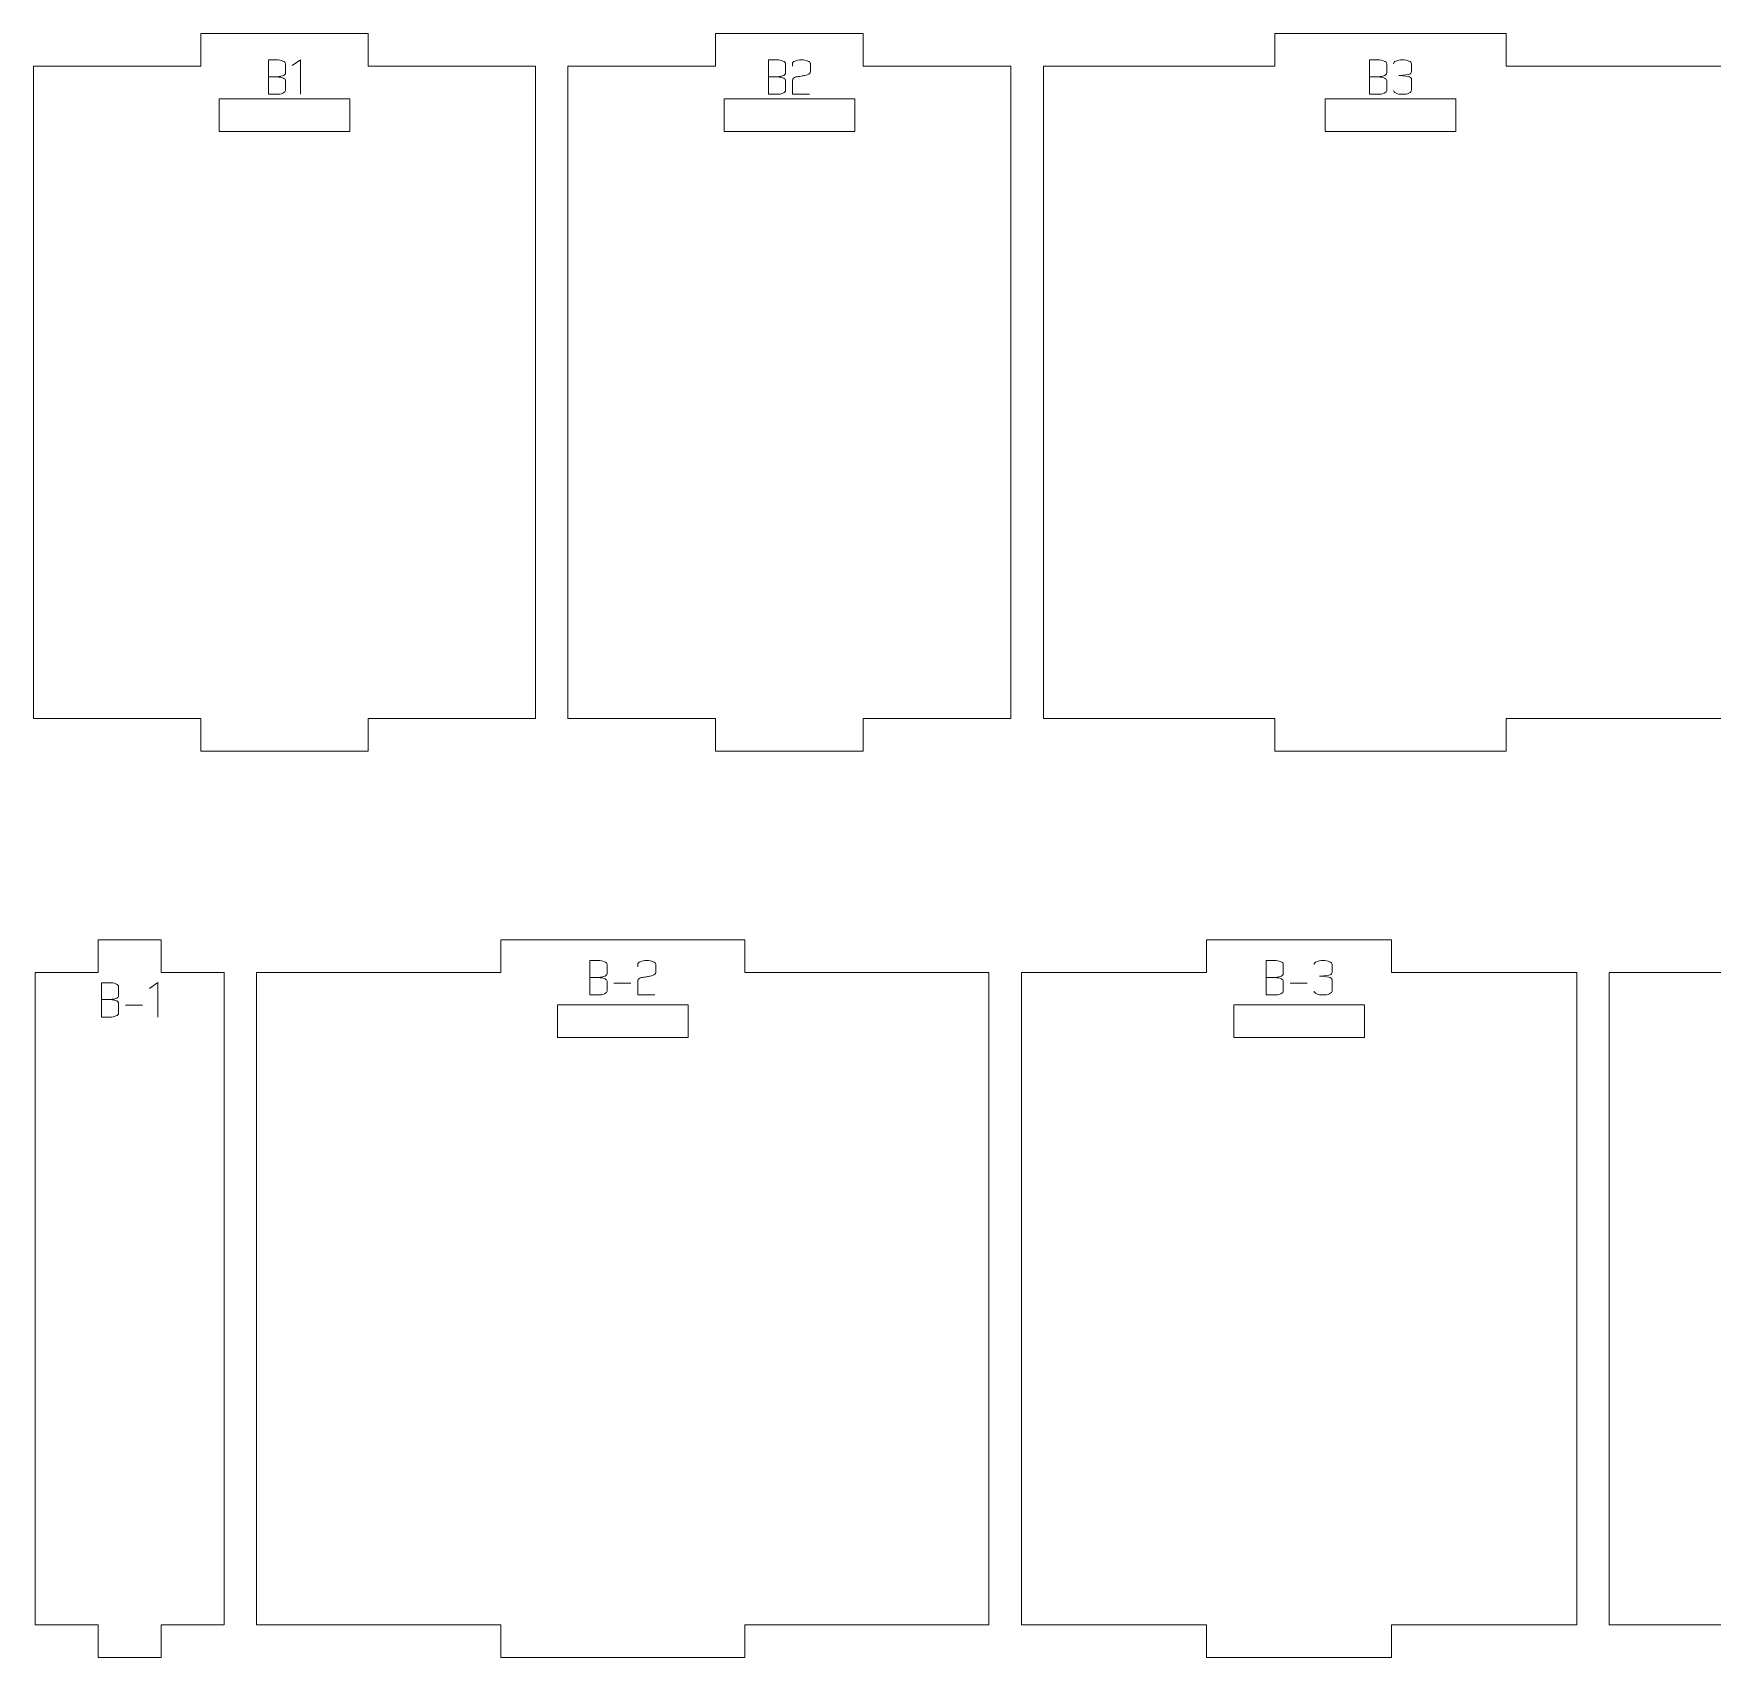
# Model space of a CAD drawing. Header units: centimetres. Extents: x -250 to 250, y -508 to 508.
# Drawn here: x -249.74 to -234.3, y 249.38 to 264.31 of the extents above; entities that cross this region are included whole.
import ezdxf

# ---------------------------------------------------------------- set-up
doc = ezdxf.new("R2010")
doc.units = ezdxf.units.CM
doc.header["$MEASUREMENT"] = 0
doc.layers.add('Capa 1', color=7, linetype='Continuous')

msp = doc.modelspace()

# ---------------------------------------------------------------- linework, layer by layer
at = {"layer": 'Capa 1', "color": 240, "lineweight": 9}
for points, knots in [([(-249.73687, 264.0115), (-249.73687, 264.0115), (-249.73687, 258.0115), (-249.73687, 258.0115), (-249.73687, 258.0115), (-248.19918, 258.0115), (-248.19918, 258.0115), (-248.19918, 258.0115), (-248.19918, 257.7115), (-248.19918, 257.7115), (-248.19918, 257.7115), (-246.66149, 257.7115), (-246.66149, 257.7115), (-246.66149, 257.7115), (-246.66149, 258.0115), (-246.66149, 258.0115), (-246.66149, 258.0115), (-245.12381, 258.0115), (-245.12381, 258.0115), (-245.12381, 258.0115), (-245.12381, 264.0115), (-245.12381, 264.0115), (-245.12381, 264.0115), (-246.66149, 264.0115), (-246.66149, 264.0115), (-246.66149, 264.0115), (-246.66149, 264.3115), (-246.66149, 264.3115), (-246.66149, 264.3115), (-248.19918, 264.3115), (-248.19918, 264.3115), (-248.19918, 264.3115), (-248.19918, 264.0115), (-248.19918, 264.0115), (-248.19918, 264.0115), (-249.73687, 264.0115), (-249.73687, 264.0115)], [0, 0, 0, 0, 0.08333333, 0.08333333, 0.08333333, 0.16666667, 0.16666667, 0.16666667, 0.25, 0.25, 0.25, 0.33333333, 0.33333333, 0.33333333, 0.41666667, 0.41666667, 0.41666667, 0.5, 0.5, 0.5, 0.58333333, 0.58333333, 0.58333333, 0.66666667, 0.66666667, 0.66666667, 0.75, 0.75, 0.75, 0.83333333, 0.83333333, 0.83333333, 0.91666667, 0.91666667, 0.91666667, 1, 1, 1, 1]), ([(-244.82381, 264.0115), (-244.82381, 264.0115), (-244.82381, 258.0115), (-244.82381, 258.0115), (-244.82381, 258.0115), (-243.46634, 258.0115), (-243.46634, 258.0115), (-243.46634, 258.0115), (-243.46634, 257.7115), (-243.46634, 257.7115), (-243.46634, 257.7115), (-242.10888, 257.7115), (-242.10888, 257.7115), (-242.10888, 257.7115), (-242.10888, 258.0115), (-242.10888, 258.0115), (-242.10888, 258.0115), (-240.75141, 258.0115), (-240.75141, 258.0115), (-240.75141, 258.0115), (-240.75141, 264.0115), (-240.75141, 264.0115), (-240.75141, 264.0115), (-242.10888, 264.0115), (-242.10888, 264.0115), (-242.10888, 264.0115), (-242.10888, 264.3115), (-242.10888, 264.3115), (-242.10888, 264.3115), (-243.46634, 264.3115), (-243.46634, 264.3115), (-243.46634, 264.3115), (-243.46634, 264.0115), (-243.46634, 264.0115), (-243.46634, 264.0115), (-244.82381, 264.0115), (-244.82381, 264.0115)], [0, 0, 0, 0, 0.08333333, 0.08333333, 0.08333333, 0.16666667, 0.16666667, 0.16666667, 0.25, 0.25, 0.25, 0.33333333, 0.33333333, 0.33333333, 0.41666667, 0.41666667, 0.41666667, 0.5, 0.5, 0.5, 0.58333333, 0.58333333, 0.58333333, 0.66666667, 0.66666667, 0.66666667, 0.75, 0.75, 0.75, 0.83333333, 0.83333333, 0.83333333, 0.91666667, 0.91666667, 0.91666667, 1, 1, 1, 1]), ([(-240.45141, 264.0115), (-240.45141, 264.0115), (-240.45141, 258.0115), (-240.45141, 258.0115), (-240.45141, 258.0115), (-238.32511, 258.0115), (-238.32511, 258.0115), (-238.32511, 258.0115), (-238.32511, 257.7115), (-238.32511, 257.7115), (-238.32511, 257.7115), (-236.1988, 257.7115), (-236.1988, 257.7115), (-236.1988, 257.7115), (-236.1988, 258.0115), (-236.1988, 258.0115), (-236.1988, 258.0115), (-234.07249, 258.0115), (-234.07249, 258.0115), (-234.07249, 258.0115), (-234.07249, 264.0115), (-234.07249, 264.0115), (-234.07249, 264.0115), (-236.1988, 264.0115), (-236.1988, 264.0115), (-236.1988, 264.0115), (-236.1988, 264.3115), (-236.1988, 264.3115), (-236.1988, 264.3115), (-238.32511, 264.3115), (-238.32511, 264.3115), (-238.32511, 264.3115), (-238.32511, 264.0115), (-238.32511, 264.0115), (-238.32511, 264.0115), (-240.45141, 264.0115), (-240.45141, 264.0115)], [0, 0, 0, 0, 0.08333333, 0.08333333, 0.08333333, 0.16666667, 0.16666667, 0.16666667, 0.25, 0.25, 0.25, 0.33333333, 0.33333333, 0.33333333, 0.41666667, 0.41666667, 0.41666667, 0.5, 0.5, 0.5, 0.58333333, 0.58333333, 0.58333333, 0.66666667, 0.66666667, 0.66666667, 0.75, 0.75, 0.75, 0.83333333, 0.83333333, 0.83333333, 0.91666667, 0.91666667, 0.91666667, 1, 1, 1, 1]), ([(-248.03034, 263.71114), (-248.03034, 263.71114), (-246.83034, 263.71114), (-246.83034, 263.71114), (-246.83034, 263.71114), (-246.83034, 263.41114), (-246.83034, 263.41114), (-246.83034, 263.41114), (-248.03034, 263.41114), (-248.03034, 263.41114), (-248.03034, 263.41114), (-248.03034, 263.71114), (-248.03034, 263.71114)], [0, 0, 0, 0, 0.25, 0.25, 0.25, 0.5, 0.5, 0.5, 0.75, 0.75, 0.75, 1, 1, 1, 1]), ([(-243.38761, 263.71114), (-243.38761, 263.71114), (-242.18761, 263.71114), (-242.18761, 263.71114), (-242.18761, 263.71114), (-242.18761, 263.41114), (-242.18761, 263.41114), (-242.18761, 263.41114), (-243.38761, 263.41114), (-243.38761, 263.41114), (-243.38761, 263.41114), (-243.38761, 263.71114), (-243.38761, 263.71114)], [0, 0, 0, 0, 0.25, 0.25, 0.25, 0.5, 0.5, 0.5, 0.75, 0.75, 0.75, 1, 1, 1, 1]), ([(-237.86195, 263.71114), (-237.86195, 263.71114), (-236.66195, 263.71114), (-236.66195, 263.71114), (-236.66195, 263.71114), (-236.66195, 263.41114), (-236.66195, 263.41114), (-236.66195, 263.41114), (-237.86195, 263.41114), (-237.86195, 263.41114), (-237.86195, 263.41114), (-237.86195, 263.71114), (-237.86195, 263.71114)], [0, 0, 0, 0, 0.25, 0.25, 0.25, 0.5, 0.5, 0.5, 0.75, 0.75, 0.75, 1, 1, 1, 1]), ([(-249.72203, 255.67801), (-249.72203, 255.67801), (-249.72203, 249.67801), (-249.72203, 249.67801), (-249.72203, 249.67801), (-249.14338, 249.67801), (-249.14338, 249.67801), (-249.14338, 249.67801), (-249.14338, 249.37801), (-249.14338, 249.37801), (-249.14338, 249.37801), (-248.56472, 249.37801), (-248.56472, 249.37801), (-248.56472, 249.37801), (-248.56472, 249.67801), (-248.56472, 249.67801), (-248.56472, 249.67801), (-247.98607, 249.67801), (-247.98607, 249.67801), (-247.98607, 249.67801), (-247.98607, 255.67801), (-247.98607, 255.67801), (-247.98607, 255.67801), (-248.56472, 255.67801), (-248.56472, 255.67801), (-248.56472, 255.67801), (-248.56472, 255.97801), (-248.56472, 255.97801), (-248.56472, 255.97801), (-249.14338, 255.97801), (-249.14338, 255.97801), (-249.14338, 255.97801), (-249.14338, 255.67801), (-249.14338, 255.67801), (-249.14338, 255.67801), (-249.72203, 255.67801), (-249.72203, 255.67801)], [0, 0, 0, 0, 0.08333333, 0.08333333, 0.08333333, 0.16666667, 0.16666667, 0.16666667, 0.25, 0.25, 0.25, 0.33333333, 0.33333333, 0.33333333, 0.41666667, 0.41666667, 0.41666667, 0.5, 0.5, 0.5, 0.58333333, 0.58333333, 0.58333333, 0.66666667, 0.66666667, 0.66666667, 0.75, 0.75, 0.75, 0.83333333, 0.83333333, 0.83333333, 0.91666667, 0.91666667, 0.91666667, 1, 1, 1, 1]), ([(-247.68607, 255.67801), (-247.68607, 255.67801), (-247.68607, 249.67801), (-247.68607, 249.67801), (-247.68607, 249.67801), (-245.44186, 249.67801), (-245.44186, 249.67801), (-245.44186, 249.67801), (-245.44186, 249.37801), (-245.44186, 249.37801), (-245.44186, 249.37801), (-243.19765, 249.37801), (-243.19765, 249.37801), (-243.19765, 249.37801), (-243.19765, 249.67801), (-243.19765, 249.67801), (-243.19765, 249.67801), (-240.95344, 249.67801), (-240.95344, 249.67801), (-240.95344, 249.67801), (-240.95344, 255.67801), (-240.95344, 255.67801), (-240.95344, 255.67801), (-243.19765, 255.67801), (-243.19765, 255.67801), (-243.19765, 255.67801), (-243.19765, 255.97801), (-243.19765, 255.97801), (-243.19765, 255.97801), (-245.44186, 255.97801), (-245.44186, 255.97801), (-245.44186, 255.97801), (-245.44186, 255.67801), (-245.44186, 255.67801), (-245.44186, 255.67801), (-247.68607, 255.67801), (-247.68607, 255.67801)], [0, 0, 0, 0, 0.08333333, 0.08333333, 0.08333333, 0.16666667, 0.16666667, 0.16666667, 0.25, 0.25, 0.25, 0.33333333, 0.33333333, 0.33333333, 0.41666667, 0.41666667, 0.41666667, 0.5, 0.5, 0.5, 0.58333333, 0.58333333, 0.58333333, 0.66666667, 0.66666667, 0.66666667, 0.75, 0.75, 0.75, 0.83333333, 0.83333333, 0.83333333, 0.91666667, 0.91666667, 0.91666667, 1, 1, 1, 1]), ([(-240.65344, 255.67801), (-240.65344, 255.67801), (-240.65344, 249.67801), (-240.65344, 249.67801), (-240.65344, 249.67801), (-238.95246, 249.67801), (-238.95246, 249.67801), (-238.95246, 249.67801), (-238.95246, 249.37801), (-238.95246, 249.37801), (-238.95246, 249.37801), (-237.25149, 249.37801), (-237.25149, 249.37801), (-237.25149, 249.37801), (-237.25149, 249.67801), (-237.25149, 249.67801), (-237.25149, 249.67801), (-235.55051, 249.67801), (-235.55051, 249.67801), (-235.55051, 249.67801), (-235.55051, 255.67801), (-235.55051, 255.67801), (-235.55051, 255.67801), (-237.25149, 255.67801), (-237.25149, 255.67801), (-237.25149, 255.67801), (-237.25149, 255.97801), (-237.25149, 255.97801), (-237.25149, 255.97801), (-238.95246, 255.97801), (-238.95246, 255.97801), (-238.95246, 255.97801), (-238.95246, 255.67801), (-238.95246, 255.67801), (-238.95246, 255.67801), (-240.65344, 255.67801), (-240.65344, 255.67801)], [0, 0, 0, 0, 0.08333333, 0.08333333, 0.08333333, 0.16666667, 0.16666667, 0.16666667, 0.25, 0.25, 0.25, 0.33333333, 0.33333333, 0.33333333, 0.41666667, 0.41666667, 0.41666667, 0.5, 0.5, 0.5, 0.58333333, 0.58333333, 0.58333333, 0.66666667, 0.66666667, 0.66666667, 0.75, 0.75, 0.75, 0.83333333, 0.83333333, 0.83333333, 0.91666667, 0.91666667, 0.91666667, 1, 1, 1, 1]), ([(-235.25051, 255.67801), (-235.25051, 255.67801), (-235.25051, 249.67801), (-235.25051, 249.67801), (-235.25051, 249.67801), (-232.96579, 249.67801), (-232.96579, 249.67801), (-232.96579, 249.67801), (-232.96579, 249.37801), (-232.96579, 249.37801), (-232.96579, 249.37801), (-230.68108, 249.37801), (-230.68108, 249.37801), (-230.68108, 249.37801), (-230.68108, 249.67801), (-230.68108, 249.67801), (-230.68108, 249.67801), (-228.39636, 249.67801), (-228.39636, 249.67801), (-228.39636, 249.67801), (-228.39636, 255.67801), (-228.39636, 255.67801), (-228.39636, 255.67801), (-230.68108, 255.67801), (-230.68108, 255.67801), (-230.68108, 255.67801), (-230.68108, 255.97801), (-230.68108, 255.97801), (-230.68108, 255.97801), (-232.96579, 255.97801), (-232.96579, 255.97801), (-232.96579, 255.97801), (-232.96579, 255.67801), (-232.96579, 255.67801), (-232.96579, 255.67801), (-235.25051, 255.67801), (-235.25051, 255.67801)], [0, 0, 0, 0, 0.08333333, 0.08333333, 0.08333333, 0.16666667, 0.16666667, 0.16666667, 0.25, 0.25, 0.25, 0.33333333, 0.33333333, 0.33333333, 0.41666667, 0.41666667, 0.41666667, 0.5, 0.5, 0.5, 0.58333333, 0.58333333, 0.58333333, 0.66666667, 0.66666667, 0.66666667, 0.75, 0.75, 0.75, 0.83333333, 0.83333333, 0.83333333, 0.91666667, 0.91666667, 0.91666667, 1, 1, 1, 1]), ([(-244.91975, 255.37814), (-244.91975, 255.37814), (-243.71975, 255.37814), (-243.71975, 255.37814), (-243.71975, 255.37814), (-243.71975, 255.07814), (-243.71975, 255.07814), (-243.71975, 255.07814), (-244.91975, 255.07814), (-244.91975, 255.07814), (-244.91975, 255.07814), (-244.91975, 255.37814), (-244.91975, 255.37814)], [0, 0, 0, 0, 0.25, 0.25, 0.25, 0.5, 0.5, 0.5, 0.75, 0.75, 0.75, 1, 1, 1, 1]), ([(-238.70197, 255.37814), (-238.70197, 255.37814), (-237.50197, 255.37814), (-237.50197, 255.37814), (-237.50197, 255.37814), (-237.50197, 255.07814), (-237.50197, 255.07814), (-237.50197, 255.07814), (-238.70197, 255.07814), (-238.70197, 255.07814), (-238.70197, 255.07814), (-238.70197, 255.37814), (-238.70197, 255.37814)], [0, 0, 0, 0, 0.25, 0.25, 0.25, 0.5, 0.5, 0.5, 0.75, 0.75, 0.75, 1, 1, 1, 1])]:
    msp.add_open_spline(points, degree=3, knots=knots, dxfattribs=at)
at = {"layer": 'Capa 1', "color": 114, "lineweight": 9}
for points, knots in [([(-247.57847, 264.06914), (-247.57847, 264.06914), (-247.57847, 263.7527), (-247.57847, 263.7527), (-247.57847, 263.7527), (-247.50372, 263.7527), (-247.50372, 263.7527), (-247.48079, 263.7527), (-247.46137, 263.75606), (-247.44547, 263.76279), (-247.42927, 263.76952), (-247.42117, 263.77792), (-247.42117, 263.78801), (-247.42117, 263.78801), (-247.42117, 263.88019), (-247.42117, 263.88019), (-247.42117, 263.88814), (-247.42682, 263.89517), (-247.43814, 263.90129), (-247.44914, 263.9074), (-247.471, 263.91168), (-247.50372, 263.91413), (-247.47161, 263.91627), (-247.44975, 263.9204), (-247.43814, 263.92651), (-247.42682, 263.93293), (-247.42117, 263.94012), (-247.42117, 263.94807), (-247.42117, 263.94807), (-247.42117, 264.03383), (-247.42117, 264.03383), (-247.42117, 264.04331), (-247.42927, 264.05156), (-247.44547, 264.05859), (-247.46168, 264.06562), (-247.48109, 264.06914), (-247.50372, 264.06914), (-247.50372, 264.06914), (-247.57847, 264.06914), (-247.57847, 264.06914)], [0, 0, 0, 0, 0.07692308, 0.07692308, 0.07692308, 0.15384615, 0.15384615, 0.15384615, 0.23076923, 0.23076923, 0.23076923, 0.30769231, 0.30769231, 0.30769231, 0.38461538, 0.38461538, 0.38461538, 0.46153846, 0.46153846, 0.46153846, 0.53846154, 0.53846154, 0.53846154, 0.61538462, 0.61538462, 0.61538462, 0.69230769, 0.69230769, 0.69230769, 0.76923077, 0.76923077, 0.76923077, 0.84615385, 0.84615385, 0.84615385, 0.92307692, 0.92307692, 0.92307692, 1, 1, 1, 1]), ([(-247.50372, 263.91413), (-247.50372, 263.91413), (-247.57847, 263.91413), (-247.57847, 263.91413), (-247.57847, 263.91413), (-247.57847, 264.06914), (-247.57847, 264.06914), (-247.57847, 264.06914), (-247.50372, 264.06914), (-247.50372, 264.06914), (-247.48109, 264.06914), (-247.46168, 264.06562), (-247.44547, 264.05859), (-247.42927, 264.05156), (-247.42117, 264.04331), (-247.42117, 264.03383), (-247.42117, 264.03383), (-247.42117, 263.94807), (-247.42117, 263.94807), (-247.42117, 263.94012), (-247.42682, 263.93293), (-247.43814, 263.92651), (-247.44975, 263.9204), (-247.47161, 263.91627), (-247.50372, 263.91413)], [0, 0, 0, 0, 0.125, 0.125, 0.125, 0.25, 0.25, 0.25, 0.375, 0.375, 0.375, 0.5, 0.5, 0.5, 0.625, 0.625, 0.625, 0.75, 0.75, 0.75, 0.875, 0.875, 0.875, 1, 1, 1, 1]), ([(-247.28221, 264.0696), (-247.28221, 264.0696), (-247.35834, 264.01686), (-247.35834, 264.01686), (-247.35834, 264.01686), (-247.28221, 264.0696), (-247.28221, 264.0696), (-247.28221, 264.0696), (-247.28221, 263.7527), (-247.28221, 263.7527), (-247.28221, 263.7527), (-247.28221, 264.0696), (-247.28221, 264.0696)], [0, 0, 0, 0, 0.25, 0.25, 0.25, 0.5, 0.5, 0.5, 0.75, 0.75, 0.75, 1, 1, 1, 1]), ([(-242.98023, 264.06914), (-242.98023, 264.06914), (-242.98023, 263.7527), (-242.98023, 263.7527), (-242.98023, 263.7527), (-242.90548, 263.7527), (-242.90548, 263.7527), (-242.88255, 263.7527), (-242.86313, 263.75606), (-242.84723, 263.76279), (-242.83103, 263.76952), (-242.82293, 263.77792), (-242.82293, 263.78801), (-242.82293, 263.78801), (-242.82293, 263.88019), (-242.82293, 263.88019), (-242.82293, 263.88814), (-242.82858, 263.89517), (-242.8399, 263.90129), (-242.8509, 263.9074), (-242.87276, 263.91168), (-242.90548, 263.91413), (-242.87337, 263.91627), (-242.85151, 263.9204), (-242.8399, 263.92651), (-242.82858, 263.93293), (-242.82293, 263.94012), (-242.82293, 263.94807), (-242.82293, 263.94807), (-242.82293, 264.03383), (-242.82293, 264.03383), (-242.82293, 264.04331), (-242.83103, 264.05156), (-242.84723, 264.05859), (-242.86344, 264.06562), (-242.88285, 264.06914), (-242.90548, 264.06914), (-242.90548, 264.06914), (-242.98023, 264.06914), (-242.98023, 264.06914)], [0, 0, 0, 0, 0.07692308, 0.07692308, 0.07692308, 0.15384615, 0.15384615, 0.15384615, 0.23076923, 0.23076923, 0.23076923, 0.30769231, 0.30769231, 0.30769231, 0.38461538, 0.38461538, 0.38461538, 0.46153846, 0.46153846, 0.46153846, 0.53846154, 0.53846154, 0.53846154, 0.61538462, 0.61538462, 0.61538462, 0.69230769, 0.69230769, 0.69230769, 0.76923077, 0.76923077, 0.76923077, 0.84615385, 0.84615385, 0.84615385, 0.92307692, 0.92307692, 0.92307692, 1, 1, 1, 1]), ([(-242.90548, 263.91413), (-242.90548, 263.91413), (-242.98023, 263.91413), (-242.98023, 263.91413), (-242.98023, 263.91413), (-242.98023, 264.06914), (-242.98023, 264.06914), (-242.98023, 264.06914), (-242.90548, 264.06914), (-242.90548, 264.06914), (-242.88285, 264.06914), (-242.86344, 264.06562), (-242.84723, 264.05859), (-242.83103, 264.05156), (-242.82293, 264.04331), (-242.82293, 264.03383), (-242.82293, 264.03383), (-242.82293, 263.94807), (-242.82293, 263.94807), (-242.82293, 263.94012), (-242.82858, 263.93293), (-242.8399, 263.92651), (-242.85151, 263.9204), (-242.87337, 263.91627), (-242.90548, 263.91413)], [0, 0, 0, 0, 0.125, 0.125, 0.125, 0.25, 0.25, 0.25, 0.375, 0.375, 0.375, 0.5, 0.5, 0.5, 0.625, 0.625, 0.625, 0.75, 0.75, 0.75, 0.875, 0.875, 0.875, 1, 1, 1, 1]), ([(-242.76056, 263.7527), (-242.76056, 263.7527), (-242.76056, 263.88524), (-242.76056, 263.88524), (-242.75964, 263.89716), (-242.74879, 263.90633), (-242.728, 263.91275), (-242.71944, 263.91337), (-242.71126, 263.91436), (-242.70346, 263.91574), (-242.69567, 263.91711), (-242.68779, 263.91856), (-242.67984, 263.92009), (-242.66517, 263.92254), (-242.65393, 263.92453), (-242.64614, 263.92605), (-242.63834, 263.92758), (-242.63077, 263.92957), (-242.62343, 263.93202), (-242.60448, 263.93905), (-242.595, 263.94807), (-242.595, 263.95907), (-242.595, 263.95907), (-242.595, 264.03383), (-242.595, 264.03383), (-242.595, 264.04361), (-242.60287, 264.05194), (-242.61862, 264.05882), (-242.63436, 264.0657), (-242.65401, 264.06914), (-242.67755, 264.06914), (-242.70109, 264.06914), (-242.72074, 264.0657), (-242.73648, 264.05882), (-242.75223, 264.05194), (-242.7601, 264.04361), (-242.7601, 264.03383), (-242.7601, 264.03383), (-242.7601, 264.01136), (-242.7601, 264.01136), (-242.7601, 264.01136), (-242.7601, 264.03383), (-242.7601, 264.03383), (-242.7601, 264.04361), (-242.75223, 264.05194), (-242.73648, 264.05882), (-242.72074, 264.0657), (-242.70109, 264.06914), (-242.67755, 264.06914), (-242.65401, 264.06914), (-242.63436, 264.0657), (-242.61862, 264.05882), (-242.60287, 264.05194), (-242.595, 264.04361), (-242.595, 264.03383), (-242.595, 264.03383), (-242.595, 263.95907), (-242.595, 263.95907), (-242.595, 263.94807), (-242.60448, 263.93905), (-242.62343, 263.93202), (-242.63077, 263.92957), (-242.63834, 263.92758), (-242.64614, 263.92605), (-242.65393, 263.92453), (-242.66517, 263.92254), (-242.67984, 263.92009), (-242.68779, 263.91856), (-242.69567, 263.91711), (-242.70346, 263.91574), (-242.71126, 263.91436), (-242.71944, 263.91337), (-242.728, 263.91275), (-242.74879, 263.90633), (-242.75964, 263.89716), (-242.76056, 263.88524), (-242.76056, 263.88524), (-242.76056, 263.7527), (-242.76056, 263.7527), (-242.76056, 263.7527), (-242.60371, 263.7527), (-242.60371, 263.7527), (-242.60371, 263.7527), (-242.76056, 263.7527), (-242.76056, 263.7527)], [0, 0, 0, 0, 0.03571429, 0.03571429, 0.03571429, 0.07142857, 0.07142857, 0.07142857, 0.10714286, 0.10714286, 0.10714286, 0.14285714, 0.14285714, 0.14285714, 0.17857143, 0.17857143, 0.17857143, 0.21428571, 0.21428571, 0.21428571, 0.25, 0.25, 0.25, 0.28571429, 0.28571429, 0.28571429, 0.32142857, 0.32142857, 0.32142857, 0.35714286, 0.35714286, 0.35714286, 0.39285714, 0.39285714, 0.39285714, 0.42857143, 0.42857143, 0.42857143, 0.46428571, 0.46428571, 0.46428571, 0.5, 0.5, 0.5, 0.53571429, 0.53571429, 0.53571429, 0.57142857, 0.57142857, 0.57142857, 0.60714286, 0.60714286, 0.60714286, 0.64285714, 0.64285714, 0.64285714, 0.67857143, 0.67857143, 0.67857143, 0.71428571, 0.71428571, 0.71428571, 0.75, 0.75, 0.75, 0.78571429, 0.78571429, 0.78571429, 0.82142857, 0.82142857, 0.82142857, 0.85714286, 0.85714286, 0.85714286, 0.89285714, 0.89285714, 0.89285714, 0.92857143, 0.92857143, 0.92857143, 0.96428571, 0.96428571, 0.96428571, 1, 1, 1, 1]), ([(-237.45457, 264.06914), (-237.45457, 264.06914), (-237.45457, 263.7527), (-237.45457, 263.7527), (-237.45457, 263.7527), (-237.37982, 263.7527), (-237.37982, 263.7527), (-237.35689, 263.7527), (-237.33747, 263.75606), (-237.32157, 263.76279), (-237.30537, 263.76952), (-237.29727, 263.77792), (-237.29727, 263.78801), (-237.29727, 263.78801), (-237.29727, 263.88019), (-237.29727, 263.88019), (-237.29727, 263.88814), (-237.30292, 263.89517), (-237.31424, 263.90129), (-237.32524, 263.9074), (-237.3471, 263.91168), (-237.37982, 263.91413), (-237.34771, 263.91627), (-237.32585, 263.9204), (-237.31424, 263.92651), (-237.30292, 263.93293), (-237.29727, 263.94012), (-237.29727, 263.94807), (-237.29727, 263.94807), (-237.29727, 264.03383), (-237.29727, 264.03383), (-237.29727, 264.04331), (-237.30537, 264.05156), (-237.32157, 264.05859), (-237.33778, 264.06562), (-237.35719, 264.06914), (-237.37982, 264.06914), (-237.37982, 264.06914), (-237.45457, 264.06914), (-237.45457, 264.06914)], [0, 0, 0, 0, 0.07692308, 0.07692308, 0.07692308, 0.15384615, 0.15384615, 0.15384615, 0.23076923, 0.23076923, 0.23076923, 0.30769231, 0.30769231, 0.30769231, 0.38461538, 0.38461538, 0.38461538, 0.46153846, 0.46153846, 0.46153846, 0.53846154, 0.53846154, 0.53846154, 0.61538462, 0.61538462, 0.61538462, 0.69230769, 0.69230769, 0.69230769, 0.76923077, 0.76923077, 0.76923077, 0.84615385, 0.84615385, 0.84615385, 0.92307692, 0.92307692, 0.92307692, 1, 1, 1, 1]), ([(-237.37982, 263.91413), (-237.37982, 263.91413), (-237.45457, 263.91413), (-237.45457, 263.91413), (-237.45457, 263.91413), (-237.45457, 264.06914), (-237.45457, 264.06914), (-237.45457, 264.06914), (-237.37982, 264.06914), (-237.37982, 264.06914), (-237.35719, 264.06914), (-237.33778, 264.06562), (-237.32157, 264.05859), (-237.30537, 264.05156), (-237.29727, 264.04331), (-237.29727, 264.03383), (-237.29727, 264.03383), (-237.29727, 263.94807), (-237.29727, 263.94807), (-237.29727, 263.94012), (-237.30292, 263.93293), (-237.31424, 263.92651), (-237.32585, 263.9204), (-237.34771, 263.91627), (-237.37982, 263.91413)], [0, 0, 0, 0, 0.125, 0.125, 0.125, 0.25, 0.25, 0.25, 0.375, 0.375, 0.375, 0.5, 0.5, 0.5, 0.625, 0.625, 0.625, 0.75, 0.75, 0.75, 0.875, 0.875, 0.875, 1, 1, 1, 1]), ([(-237.15189, 263.7527), (-237.17543, 263.7527), (-237.19508, 263.75614), (-237.21082, 263.76302), (-237.22657, 263.7699), (-237.23444, 263.77823), (-237.23444, 263.78801), (-237.23444, 263.77823), (-237.22657, 263.7699), (-237.21082, 263.76302), (-237.19508, 263.75614), (-237.17543, 263.7527), (-237.15189, 263.7527), (-237.12835, 263.7527), (-237.1087, 263.75614), (-237.09296, 263.76302), (-237.07721, 263.7699), (-237.06934, 263.77823), (-237.06934, 263.78801), (-237.06934, 263.78801), (-237.06934, 263.8912), (-237.06934, 263.8912), (-237.06934, 263.89946), (-237.075, 263.90664), (-237.08631, 263.91275), (-237.09762, 263.91887), (-237.13079, 263.923), (-237.18583, 263.92514), (-237.1311, 263.9285), (-237.09823, 263.93248), (-237.08723, 263.93706), (-237.07622, 263.94165), (-237.07026, 263.94914), (-237.06934, 263.95953), (-237.06934, 263.95953), (-237.06934, 264.03383), (-237.06934, 264.03383), (-237.06934, 264.04361), (-237.07721, 264.05194), (-237.09296, 264.05882), (-237.1087, 264.0657), (-237.12835, 264.06914), (-237.15189, 264.06914), (-237.17543, 264.06914), (-237.19508, 264.0657), (-237.21082, 264.05882), (-237.22657, 264.05194), (-237.23444, 264.04361), (-237.23444, 264.03383), (-237.23444, 264.04361), (-237.22657, 264.05194), (-237.21082, 264.05882), (-237.19508, 264.0657), (-237.17543, 264.06914), (-237.15189, 264.06914), (-237.12835, 264.06914), (-237.1087, 264.0657), (-237.09296, 264.05882), (-237.07721, 264.05194), (-237.06934, 264.04361), (-237.06934, 264.03383), (-237.06934, 264.03383), (-237.06934, 263.95953), (-237.06934, 263.95953), (-237.07026, 263.94914), (-237.07622, 263.94165), (-237.08723, 263.93706), (-237.09823, 263.93248), (-237.1311, 263.9285), (-237.18583, 263.92514), (-237.13079, 263.923), (-237.09762, 263.91887), (-237.08631, 263.91275), (-237.075, 263.90664), (-237.06934, 263.89946), (-237.06934, 263.8912), (-237.06934, 263.8912), (-237.06934, 263.78801), (-237.06934, 263.78801), (-237.06934, 263.77823), (-237.07721, 263.7699), (-237.09296, 263.76302), (-237.1087, 263.75614), (-237.12835, 263.7527), (-237.15189, 263.7527)], [0, 0, 0, 0, 0.03571429, 0.03571429, 0.03571429, 0.07142857, 0.07142857, 0.07142857, 0.10714286, 0.10714286, 0.10714286, 0.14285714, 0.14285714, 0.14285714, 0.17857143, 0.17857143, 0.17857143, 0.21428571, 0.21428571, 0.21428571, 0.25, 0.25, 0.25, 0.28571429, 0.28571429, 0.28571429, 0.32142857, 0.32142857, 0.32142857, 0.35714286, 0.35714286, 0.35714286, 0.39285714, 0.39285714, 0.39285714, 0.42857143, 0.42857143, 0.42857143, 0.46428571, 0.46428571, 0.46428571, 0.5, 0.5, 0.5, 0.53571429, 0.53571429, 0.53571429, 0.57142857, 0.57142857, 0.57142857, 0.60714286, 0.60714286, 0.60714286, 0.64285714, 0.64285714, 0.64285714, 0.67857143, 0.67857143, 0.67857143, 0.71428571, 0.71428571, 0.71428571, 0.75, 0.75, 0.75, 0.78571429, 0.78571429, 0.78571429, 0.82142857, 0.82142857, 0.82142857, 0.85714286, 0.85714286, 0.85714286, 0.89285714, 0.89285714, 0.89285714, 0.92857143, 0.92857143, 0.92857143, 0.96428571, 0.96428571, 0.96428571, 1, 1, 1, 1]), ([(-247.57847, 263.7527), (-247.57847, 263.7527), (-247.57847, 263.91413), (-247.57847, 263.91413), (-247.57847, 263.91413), (-247.50372, 263.91413), (-247.50372, 263.91413), (-247.471, 263.91168), (-247.44914, 263.9074), (-247.43814, 263.90129), (-247.42682, 263.89517), (-247.42117, 263.88814), (-247.42117, 263.88019), (-247.42117, 263.88019), (-247.42117, 263.78801), (-247.42117, 263.78801), (-247.42117, 263.77792), (-247.42927, 263.76952), (-247.44547, 263.76279), (-247.46137, 263.75606), (-247.48079, 263.7527), (-247.50372, 263.7527), (-247.50372, 263.7527), (-247.57847, 263.7527), (-247.57847, 263.7527)], [0, 0, 0, 0, 0.125, 0.125, 0.125, 0.25, 0.25, 0.25, 0.375, 0.375, 0.375, 0.5, 0.5, 0.5, 0.625, 0.625, 0.625, 0.75, 0.75, 0.75, 0.875, 0.875, 0.875, 1, 1, 1, 1]), ([(-242.98023, 263.7527), (-242.98023, 263.7527), (-242.98023, 263.91413), (-242.98023, 263.91413), (-242.98023, 263.91413), (-242.90548, 263.91413), (-242.90548, 263.91413), (-242.87276, 263.91168), (-242.8509, 263.9074), (-242.8399, 263.90129), (-242.82858, 263.89517), (-242.82293, 263.88814), (-242.82293, 263.88019), (-242.82293, 263.88019), (-242.82293, 263.78801), (-242.82293, 263.78801), (-242.82293, 263.77792), (-242.83103, 263.76952), (-242.84723, 263.76279), (-242.86313, 263.75606), (-242.88255, 263.7527), (-242.90548, 263.7527), (-242.90548, 263.7527), (-242.98023, 263.7527), (-242.98023, 263.7527)], [0, 0, 0, 0, 0.125, 0.125, 0.125, 0.25, 0.25, 0.25, 0.375, 0.375, 0.375, 0.5, 0.5, 0.5, 0.625, 0.625, 0.625, 0.75, 0.75, 0.75, 0.875, 0.875, 0.875, 1, 1, 1, 1]), ([(-237.45457, 263.7527), (-237.45457, 263.7527), (-237.45457, 263.91413), (-237.45457, 263.91413), (-237.45457, 263.91413), (-237.37982, 263.91413), (-237.37982, 263.91413), (-237.3471, 263.91168), (-237.32524, 263.9074), (-237.31424, 263.90129), (-237.30292, 263.89517), (-237.29727, 263.88814), (-237.29727, 263.88019), (-237.29727, 263.88019), (-237.29727, 263.78801), (-237.29727, 263.78801), (-237.29727, 263.77792), (-237.30537, 263.76952), (-237.32157, 263.76279), (-237.33747, 263.75606), (-237.35689, 263.7527), (-237.37982, 263.7527), (-237.37982, 263.7527), (-237.45457, 263.7527), (-237.45457, 263.7527)], [0, 0, 0, 0, 0.125, 0.125, 0.125, 0.25, 0.25, 0.25, 0.375, 0.375, 0.375, 0.5, 0.5, 0.5, 0.625, 0.625, 0.625, 0.75, 0.75, 0.75, 0.875, 0.875, 0.875, 1, 1, 1, 1]), ([(-244.62243, 255.78645), (-244.62243, 255.78645), (-244.62243, 255.47001), (-244.62243, 255.47001), (-244.62243, 255.47001), (-244.54768, 255.47001), (-244.54768, 255.47001), (-244.52475, 255.47001), (-244.50533, 255.47337), (-244.48943, 255.4801), (-244.47323, 255.48683), (-244.46513, 255.49523), (-244.46513, 255.50532), (-244.46513, 255.50532), (-244.46513, 255.5975), (-244.46513, 255.5975), (-244.46513, 255.60545), (-244.47078, 255.61248), (-244.4821, 255.6186), (-244.4931, 255.62471), (-244.51496, 255.62899), (-244.54768, 255.63144), (-244.51557, 255.63358), (-244.49371, 255.63771), (-244.4821, 255.64382), (-244.47078, 255.65024), (-244.46513, 255.65743), (-244.46513, 255.66538), (-244.46513, 255.66538), (-244.46513, 255.75114), (-244.46513, 255.75114), (-244.46513, 255.76062), (-244.47323, 255.76887), (-244.48943, 255.7759), (-244.50564, 255.78293), (-244.52505, 255.78645), (-244.54768, 255.78645), (-244.54768, 255.78645), (-244.62243, 255.78645), (-244.62243, 255.78645)], [0, 0, 0, 0, 0.07692308, 0.07692308, 0.07692308, 0.15384615, 0.15384615, 0.15384615, 0.23076923, 0.23076923, 0.23076923, 0.30769231, 0.30769231, 0.30769231, 0.38461538, 0.38461538, 0.38461538, 0.46153846, 0.46153846, 0.46153846, 0.53846154, 0.53846154, 0.53846154, 0.61538462, 0.61538462, 0.61538462, 0.69230769, 0.69230769, 0.69230769, 0.76923077, 0.76923077, 0.76923077, 0.84615385, 0.84615385, 0.84615385, 0.92307692, 0.92307692, 0.92307692, 1, 1, 1, 1]), ([(-244.54768, 255.63144), (-244.54768, 255.63144), (-244.62243, 255.63144), (-244.62243, 255.63144), (-244.62243, 255.63144), (-244.62243, 255.78645), (-244.62243, 255.78645), (-244.62243, 255.78645), (-244.54768, 255.78645), (-244.54768, 255.78645), (-244.52505, 255.78645), (-244.50564, 255.78293), (-244.48943, 255.7759), (-244.47323, 255.76887), (-244.46513, 255.76062), (-244.46513, 255.75114), (-244.46513, 255.75114), (-244.46513, 255.66538), (-244.46513, 255.66538), (-244.46513, 255.65743), (-244.47078, 255.65024), (-244.4821, 255.64382), (-244.49371, 255.63771), (-244.51557, 255.63358), (-244.54768, 255.63144)], [0, 0, 0, 0, 0.125, 0.125, 0.125, 0.25, 0.25, 0.25, 0.375, 0.375, 0.375, 0.5, 0.5, 0.5, 0.625, 0.625, 0.625, 0.75, 0.75, 0.75, 0.875, 0.875, 0.875, 1, 1, 1, 1]), ([(-244.18263, 255.47001), (-244.18263, 255.47001), (-244.18263, 255.60255), (-244.18263, 255.60255), (-244.18171, 255.61447), (-244.17086, 255.62364), (-244.15007, 255.63006), (-244.14151, 255.63068), (-244.13333, 255.63167), (-244.12553, 255.63305), (-244.11774, 255.63442), (-244.10986, 255.63587), (-244.10191, 255.6374), (-244.08724, 255.63985), (-244.076, 255.64184), (-244.06821, 255.64336), (-244.06041, 255.64489), (-244.05284, 255.64688), (-244.0455, 255.64933), (-244.02655, 255.65636), (-244.01707, 255.66538), (-244.01707, 255.67638), (-244.01707, 255.67638), (-244.01707, 255.75114), (-244.01707, 255.75114), (-244.01707, 255.76092), (-244.02494, 255.76925), (-244.04069, 255.77613), (-244.05643, 255.78301), (-244.07608, 255.78645), (-244.09962, 255.78645), (-244.12316, 255.78645), (-244.14281, 255.78301), (-244.15855, 255.77613), (-244.1743, 255.76925), (-244.18217, 255.76092), (-244.18217, 255.75114), (-244.18217, 255.75114), (-244.18217, 255.72867), (-244.18217, 255.72867), (-244.18217, 255.72867), (-244.18217, 255.75114), (-244.18217, 255.75114), (-244.18217, 255.76092), (-244.1743, 255.76925), (-244.15855, 255.77613), (-244.14281, 255.78301), (-244.12316, 255.78645), (-244.09962, 255.78645), (-244.07608, 255.78645), (-244.05643, 255.78301), (-244.04069, 255.77613), (-244.02494, 255.76925), (-244.01707, 255.76092), (-244.01707, 255.75114), (-244.01707, 255.75114), (-244.01707, 255.67638), (-244.01707, 255.67638), (-244.01707, 255.66538), (-244.02655, 255.65636), (-244.0455, 255.64933), (-244.05284, 255.64688), (-244.06041, 255.64489), (-244.06821, 255.64336), (-244.076, 255.64184), (-244.08724, 255.63985), (-244.10191, 255.6374), (-244.10986, 255.63587), (-244.11774, 255.63442), (-244.12553, 255.63305), (-244.13333, 255.63167), (-244.14151, 255.63068), (-244.15007, 255.63006), (-244.17086, 255.62364), (-244.18171, 255.61447), (-244.18263, 255.60255), (-244.18263, 255.60255), (-244.18263, 255.47001), (-244.18263, 255.47001), (-244.18263, 255.47001), (-244.02578, 255.47001), (-244.02578, 255.47001), (-244.02578, 255.47001), (-244.18263, 255.47001), (-244.18263, 255.47001)], [0, 0, 0, 0, 0.03571429, 0.03571429, 0.03571429, 0.07142857, 0.07142857, 0.07142857, 0.10714286, 0.10714286, 0.10714286, 0.14285714, 0.14285714, 0.14285714, 0.17857143, 0.17857143, 0.17857143, 0.21428571, 0.21428571, 0.21428571, 0.25, 0.25, 0.25, 0.28571429, 0.28571429, 0.28571429, 0.32142857, 0.32142857, 0.32142857, 0.35714286, 0.35714286, 0.35714286, 0.39285714, 0.39285714, 0.39285714, 0.42857143, 0.42857143, 0.42857143, 0.46428571, 0.46428571, 0.46428571, 0.5, 0.5, 0.5, 0.53571429, 0.53571429, 0.53571429, 0.57142857, 0.57142857, 0.57142857, 0.60714286, 0.60714286, 0.60714286, 0.64285714, 0.64285714, 0.64285714, 0.67857143, 0.67857143, 0.67857143, 0.71428571, 0.71428571, 0.71428571, 0.75, 0.75, 0.75, 0.78571429, 0.78571429, 0.78571429, 0.82142857, 0.82142857, 0.82142857, 0.85714286, 0.85714286, 0.85714286, 0.89285714, 0.89285714, 0.89285714, 0.92857143, 0.92857143, 0.92857143, 0.96428571, 0.96428571, 0.96428571, 1, 1, 1, 1]), ([(-238.40465, 255.78645), (-238.40465, 255.78645), (-238.40465, 255.47001), (-238.40465, 255.47001), (-238.40465, 255.47001), (-238.3299, 255.47001), (-238.3299, 255.47001), (-238.30697, 255.47001), (-238.28755, 255.47337), (-238.27165, 255.4801), (-238.25545, 255.48683), (-238.24735, 255.49523), (-238.24735, 255.50532), (-238.24735, 255.50532), (-238.24735, 255.5975), (-238.24735, 255.5975), (-238.24735, 255.60545), (-238.253, 255.61248), (-238.26432, 255.6186), (-238.27532, 255.62471), (-238.29718, 255.62899), (-238.3299, 255.63144), (-238.29779, 255.63358), (-238.27593, 255.63771), (-238.26432, 255.64382), (-238.253, 255.65024), (-238.24735, 255.65743), (-238.24735, 255.66538), (-238.24735, 255.66538), (-238.24735, 255.75114), (-238.24735, 255.75114), (-238.24735, 255.76062), (-238.25545, 255.76887), (-238.27165, 255.7759), (-238.28786, 255.78293), (-238.30727, 255.78645), (-238.3299, 255.78645), (-238.3299, 255.78645), (-238.40465, 255.78645), (-238.40465, 255.78645)], [0, 0, 0, 0, 0.07692308, 0.07692308, 0.07692308, 0.15384615, 0.15384615, 0.15384615, 0.23076923, 0.23076923, 0.23076923, 0.30769231, 0.30769231, 0.30769231, 0.38461538, 0.38461538, 0.38461538, 0.46153846, 0.46153846, 0.46153846, 0.53846154, 0.53846154, 0.53846154, 0.61538462, 0.61538462, 0.61538462, 0.69230769, 0.69230769, 0.69230769, 0.76923077, 0.76923077, 0.76923077, 0.84615385, 0.84615385, 0.84615385, 0.92307692, 0.92307692, 0.92307692, 1, 1, 1, 1]), ([(-238.3299, 255.63144), (-238.3299, 255.63144), (-238.40465, 255.63144), (-238.40465, 255.63144), (-238.40465, 255.63144), (-238.40465, 255.78645), (-238.40465, 255.78645), (-238.40465, 255.78645), (-238.3299, 255.78645), (-238.3299, 255.78645), (-238.30727, 255.78645), (-238.28786, 255.78293), (-238.27165, 255.7759), (-238.25545, 255.76887), (-238.24735, 255.76062), (-238.24735, 255.75114), (-238.24735, 255.75114), (-238.24735, 255.66538), (-238.24735, 255.66538), (-238.24735, 255.65743), (-238.253, 255.65024), (-238.26432, 255.64382), (-238.27593, 255.63771), (-238.29779, 255.63358), (-238.3299, 255.63144)], [0, 0, 0, 0, 0.125, 0.125, 0.125, 0.25, 0.25, 0.25, 0.375, 0.375, 0.375, 0.5, 0.5, 0.5, 0.625, 0.625, 0.625, 0.75, 0.75, 0.75, 0.875, 0.875, 0.875, 1, 1, 1, 1]), ([(-237.88184, 255.47001), (-237.90538, 255.47001), (-237.92503, 255.47345), (-237.94077, 255.48033), (-237.95652, 255.48721), (-237.96439, 255.49554), (-237.96439, 255.50532), (-237.96439, 255.49554), (-237.95652, 255.48721), (-237.94077, 255.48033), (-237.92503, 255.47345), (-237.90538, 255.47001), (-237.88184, 255.47001), (-237.8583, 255.47001), (-237.83865, 255.47345), (-237.82291, 255.48033), (-237.80716, 255.48721), (-237.79929, 255.49554), (-237.79929, 255.50532), (-237.79929, 255.50532), (-237.79929, 255.60851), (-237.79929, 255.60851), (-237.79929, 255.61677), (-237.80495, 255.62395), (-237.81626, 255.63006), (-237.82757, 255.63618), (-237.86074, 255.64031), (-237.91578, 255.64245), (-237.86105, 255.64581), (-237.82818, 255.64979), (-237.81718, 255.65437), (-237.80617, 255.65896), (-237.80021, 255.66645), (-237.79929, 255.67684), (-237.79929, 255.67684), (-237.79929, 255.75114), (-237.79929, 255.75114), (-237.79929, 255.76092), (-237.80716, 255.76925), (-237.82291, 255.77613), (-237.83865, 255.78301), (-237.8583, 255.78645), (-237.88184, 255.78645), (-237.90538, 255.78645), (-237.92503, 255.78301), (-237.94077, 255.77613), (-237.95652, 255.76925), (-237.96439, 255.76092), (-237.96439, 255.75114), (-237.96439, 255.76092), (-237.95652, 255.76925), (-237.94077, 255.77613), (-237.92503, 255.78301), (-237.90538, 255.78645), (-237.88184, 255.78645), (-237.8583, 255.78645), (-237.83865, 255.78301), (-237.82291, 255.77613), (-237.80716, 255.76925), (-237.79929, 255.76092), (-237.79929, 255.75114), (-237.79929, 255.75114), (-237.79929, 255.67684), (-237.79929, 255.67684), (-237.80021, 255.66645), (-237.80617, 255.65896), (-237.81718, 255.65437), (-237.82818, 255.64979), (-237.86105, 255.64581), (-237.91578, 255.64245), (-237.86074, 255.64031), (-237.82757, 255.63618), (-237.81626, 255.63006), (-237.80495, 255.62395), (-237.79929, 255.61677), (-237.79929, 255.60851), (-237.79929, 255.60851), (-237.79929, 255.50532), (-237.79929, 255.50532), (-237.79929, 255.49554), (-237.80716, 255.48721), (-237.82291, 255.48033), (-237.83865, 255.47345), (-237.8583, 255.47001), (-237.88184, 255.47001)], [0, 0, 0, 0, 0.03571429, 0.03571429, 0.03571429, 0.07142857, 0.07142857, 0.07142857, 0.10714286, 0.10714286, 0.10714286, 0.14285714, 0.14285714, 0.14285714, 0.17857143, 0.17857143, 0.17857143, 0.21428571, 0.21428571, 0.21428571, 0.25, 0.25, 0.25, 0.28571429, 0.28571429, 0.28571429, 0.32142857, 0.32142857, 0.32142857, 0.35714286, 0.35714286, 0.35714286, 0.39285714, 0.39285714, 0.39285714, 0.42857143, 0.42857143, 0.42857143, 0.46428571, 0.46428571, 0.46428571, 0.5, 0.5, 0.5, 0.53571429, 0.53571429, 0.53571429, 0.57142857, 0.57142857, 0.57142857, 0.60714286, 0.60714286, 0.60714286, 0.64285714, 0.64285714, 0.64285714, 0.67857143, 0.67857143, 0.67857143, 0.71428571, 0.71428571, 0.71428571, 0.75, 0.75, 0.75, 0.78571429, 0.78571429, 0.78571429, 0.82142857, 0.82142857, 0.82142857, 0.85714286, 0.85714286, 0.85714286, 0.89285714, 0.89285714, 0.89285714, 0.92857143, 0.92857143, 0.92857143, 0.96428571, 0.96428571, 0.96428571, 1, 1, 1, 1]), ([(-244.62243, 255.47001), (-244.62243, 255.47001), (-244.62243, 255.63144), (-244.62243, 255.63144), (-244.62243, 255.63144), (-244.54768, 255.63144), (-244.54768, 255.63144), (-244.51496, 255.62899), (-244.4931, 255.62471), (-244.4821, 255.6186), (-244.47078, 255.61248), (-244.46513, 255.60545), (-244.46513, 255.5975), (-244.46513, 255.5975), (-244.46513, 255.50532), (-244.46513, 255.50532), (-244.46513, 255.49523), (-244.47323, 255.48683), (-244.48943, 255.4801), (-244.50533, 255.47337), (-244.52475, 255.47001), (-244.54768, 255.47001), (-244.54768, 255.47001), (-244.62243, 255.47001), (-244.62243, 255.47001)], [0, 0, 0, 0, 0.125, 0.125, 0.125, 0.25, 0.25, 0.25, 0.375, 0.375, 0.375, 0.5, 0.5, 0.5, 0.625, 0.625, 0.625, 0.75, 0.75, 0.75, 0.875, 0.875, 0.875, 1, 1, 1, 1]), ([(-238.40465, 255.47001), (-238.40465, 255.47001), (-238.40465, 255.63144), (-238.40465, 255.63144), (-238.40465, 255.63144), (-238.3299, 255.63144), (-238.3299, 255.63144), (-238.29718, 255.62899), (-238.27532, 255.62471), (-238.26432, 255.6186), (-238.253, 255.61248), (-238.24735, 255.60545), (-238.24735, 255.5975), (-238.24735, 255.5975), (-238.24735, 255.50532), (-238.24735, 255.50532), (-238.24735, 255.49523), (-238.25545, 255.48683), (-238.27165, 255.4801), (-238.28755, 255.47337), (-238.30697, 255.47001), (-238.3299, 255.47001), (-238.3299, 255.47001), (-238.40465, 255.47001), (-238.40465, 255.47001)], [0, 0, 0, 0, 0.125, 0.125, 0.125, 0.25, 0.25, 0.25, 0.375, 0.375, 0.375, 0.5, 0.5, 0.5, 0.625, 0.625, 0.625, 0.75, 0.75, 0.75, 0.875, 0.875, 0.875, 1, 1, 1, 1]), ([(-249.11225, 255.58325), (-249.11225, 255.58325), (-249.11225, 255.26681), (-249.11225, 255.26681), (-249.11225, 255.26681), (-249.0375, 255.26681), (-249.0375, 255.26681), (-249.01457, 255.26681), (-248.99515, 255.27017), (-248.97925, 255.2769), (-248.96305, 255.28363), (-248.95495, 255.29203), (-248.95495, 255.30212), (-248.95495, 255.30212), (-248.95495, 255.3943), (-248.95495, 255.3943), (-248.95495, 255.40225), (-248.9606, 255.40928), (-248.97192, 255.4154), (-248.98292, 255.42151), (-249.00478, 255.42579), (-249.0375, 255.42824), (-249.00539, 255.43038), (-248.98353, 255.43451), (-248.97192, 255.44062), (-248.9606, 255.44704), (-248.95495, 255.45423), (-248.95495, 255.46218), (-248.95495, 255.46218), (-248.95495, 255.54794), (-248.95495, 255.54794), (-248.95495, 255.55742), (-248.96305, 255.56567), (-248.97925, 255.5727), (-248.99546, 255.57973), (-249.01487, 255.58325), (-249.0375, 255.58325), (-249.0375, 255.58325), (-249.11225, 255.58325), (-249.11225, 255.58325)], [0, 0, 0, 0, 0.07692308, 0.07692308, 0.07692308, 0.15384615, 0.15384615, 0.15384615, 0.23076923, 0.23076923, 0.23076923, 0.30769231, 0.30769231, 0.30769231, 0.38461538, 0.38461538, 0.38461538, 0.46153846, 0.46153846, 0.46153846, 0.53846154, 0.53846154, 0.53846154, 0.61538462, 0.61538462, 0.61538462, 0.69230769, 0.69230769, 0.69230769, 0.76923077, 0.76923077, 0.76923077, 0.84615385, 0.84615385, 0.84615385, 0.92307692, 0.92307692, 0.92307692, 1, 1, 1, 1]), ([(-249.0375, 255.42824), (-249.0375, 255.42824), (-249.11225, 255.42824), (-249.11225, 255.42824), (-249.11225, 255.42824), (-249.11225, 255.58325), (-249.11225, 255.58325), (-249.11225, 255.58325), (-249.0375, 255.58325), (-249.0375, 255.58325), (-249.01487, 255.58325), (-248.99546, 255.57973), (-248.97925, 255.5727), (-248.96305, 255.56567), (-248.95495, 255.55742), (-248.95495, 255.54794), (-248.95495, 255.54794), (-248.95495, 255.46218), (-248.95495, 255.46218), (-248.95495, 255.45423), (-248.9606, 255.44704), (-248.97192, 255.44062), (-248.98353, 255.43451), (-249.00539, 255.43038), (-249.0375, 255.42824)], [0, 0, 0, 0, 0.125, 0.125, 0.125, 0.25, 0.25, 0.25, 0.375, 0.375, 0.375, 0.5, 0.5, 0.5, 0.625, 0.625, 0.625, 0.75, 0.75, 0.75, 0.875, 0.875, 0.875, 1, 1, 1, 1]), ([(-248.59586, 255.58371), (-248.59586, 255.58371), (-248.67199, 255.53097), (-248.67199, 255.53097), (-248.67199, 255.53097), (-248.59586, 255.58371), (-248.59586, 255.58371), (-248.59586, 255.58371), (-248.59586, 255.26681), (-248.59586, 255.26681), (-248.59586, 255.26681), (-248.59586, 255.58371), (-248.59586, 255.58371)], [0, 0, 0, 0, 0.25, 0.25, 0.25, 0.5, 0.5, 0.5, 0.75, 0.75, 0.75, 1, 1, 1, 1]), ([(-244.4023, 255.57824), (-244.4023, 255.57824), (-244.24591, 255.57824), (-244.24591, 255.57824), (-244.24591, 255.57824), (-244.4023, 255.57824), (-244.4023, 255.57824)], [0, 0, 0, 0, 0.5, 0.5, 0.5, 1, 1, 1, 1]), ([(-238.18452, 255.57824), (-238.18452, 255.57824), (-238.02813, 255.57824), (-238.02813, 255.57824), (-238.02813, 255.57824), (-238.18452, 255.57824), (-238.18452, 255.57824)], [0, 0, 0, 0, 0.5, 0.5, 0.5, 1, 1, 1, 1]), ([(-249.11225, 255.26681), (-249.11225, 255.26681), (-249.11225, 255.42824), (-249.11225, 255.42824), (-249.11225, 255.42824), (-249.0375, 255.42824), (-249.0375, 255.42824), (-249.00478, 255.42579), (-248.98292, 255.42151), (-248.97192, 255.4154), (-248.9606, 255.40928), (-248.95495, 255.40225), (-248.95495, 255.3943), (-248.95495, 255.3943), (-248.95495, 255.30212), (-248.95495, 255.30212), (-248.95495, 255.29203), (-248.96305, 255.28363), (-248.97925, 255.2769), (-248.99515, 255.27017), (-249.01457, 255.26681), (-249.0375, 255.26681), (-249.0375, 255.26681), (-249.11225, 255.26681), (-249.11225, 255.26681)], [0, 0, 0, 0, 0.125, 0.125, 0.125, 0.25, 0.25, 0.25, 0.375, 0.375, 0.375, 0.5, 0.5, 0.5, 0.625, 0.625, 0.625, 0.75, 0.75, 0.75, 0.875, 0.875, 0.875, 1, 1, 1, 1]), ([(-248.89212, 255.37504), (-248.89212, 255.37504), (-248.73573, 255.37504), (-248.73573, 255.37504), (-248.73573, 255.37504), (-248.89212, 255.37504), (-248.89212, 255.37504)], [0, 0, 0, 0, 0.5, 0.5, 0.5, 1, 1, 1, 1])]:
    msp.add_open_spline(points, degree=3, knots=knots, dxfattribs=at)

doc.saveas('drawing.dxf')
